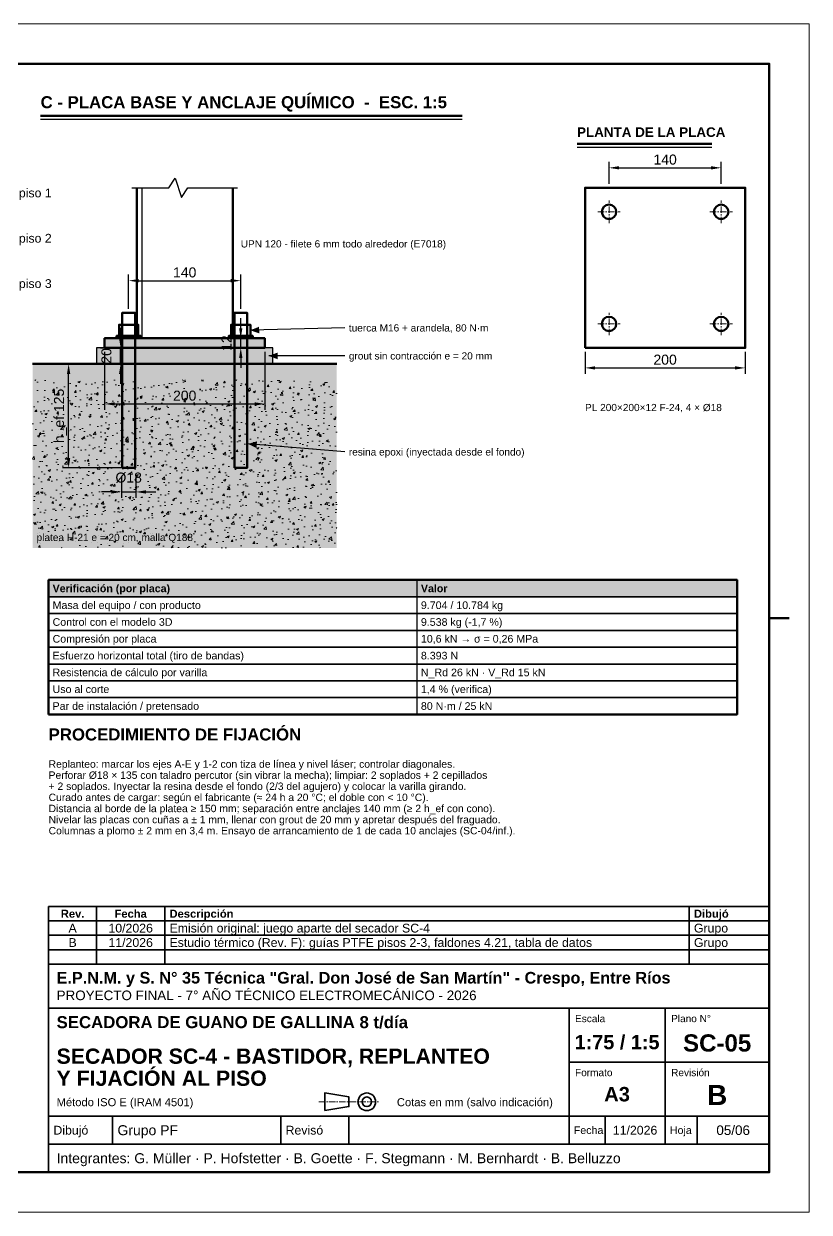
# Model space of a CAD drawing. Header units: millimetres. Extents: x 0 to 420, y 0 to 297.
# Drawn here: x 223.8 to 420, y 0 to 297 of the extents above; entities that cross this region are included whole.
import ezdxf
from ezdxf.enums import TextEntityAlignment as Align

# ---------------------------------------------------------------- set-up
doc = ezdxf.new("R2010")
doc.units = ezdxf.units.MM
doc.header["$LTSCALE"] = 0.5
doc.linetypes.add('CENTER', pattern=[5.08, 3.175, -0.635, 0.635, -0.635])
for name, color, linetype, lineweight in [('CONTORNO', 7, 'CONTINUOUS', 50), ('COTAS', 7, 'CONTINUOUS', 25), ('EJES', 1, 'CENTER', 18), ('FINO', 7, 'CONTINUOUS', 25), ('HOJA', 8, 'CONTINUOUS', 13), ('RAYADO', 8, 'CONTINUOUS', 18), ('RECUADRO', 7, 'CONTINUOUS', 70), ('RELLENO', 9, 'CONTINUOUS', 13), ('ROTULO', 7, 'CONTINUOUS', 35), ('TEXTO', 7, 'CONTINUOUS', 25)]:
    doc.layers.add(name, color=color, linetype=linetype, lineweight=lineweight)
doc.styles.add('NEGRITA', font='arialbd.ttf')
doc.styles.get("Standard").update_dxf_attribs({"font": 'arial.ttf'})
doc.dimstyles.new('IRAM', dxfattribs={"dimtxt": 2.5, "dimasz": 2.5, "dimexe": 1.5, "dimexo": 1, "dimgap": 0.8, "dimtad": 1, "dimdec": 1, "dimtxsty": 'Standard', "dimcen": 2.5, "dimazin": 3, "dimtfac": 1, "dimtmove": 0, "dimatfit": 3})

msp = doc.modelspace()

# ---------------------------------------------------------------- hatches: boundary and pattern name
at = {"layer": 'COTAS'}
for points in [[(280.4, 220.4), (282.6205, 219.6202), (282.578, 221.2916)], [(285, 214), (287.2, 213.164), (287.2, 214.836)], [(279.8, 192), (281.9237, 190.9856), (282.0614, 192.652)]]:
    msp.add_hatch(color=7, dxfattribs=at).paths.add_polyline_path(points)
at = {"layer": 'RAYADO'}
h = msp.add_hatch(dxfattribs=at)
h.set_pattern_fill('AR-CONC', scale=0.03)
h.paths.add_polyline_path([(226, 166), (302, 166), (302, 208), (226, 208)])
at = {"layer": 'RELLENO', "true_color": 0x969ba0}
msp.add_hatch(color=7, dxfattribs=at).paths.add_polyline_path([(244, 216), (284, 216), (284, 218.4), (244, 218.4)])
at = {"layer": 'RELLENO', "true_color": 0xbebeb9}
msp.add_hatch(color=7, dxfattribs=at).paths.add_polyline_path([(242, 212), (286, 212), (286, 216), (242, 216)])
at = {"layer": 'RELLENO', "true_color": 0xd7d7d2}
msp.add_hatch(color=7, dxfattribs=at).paths.add_polyline_path([(226, 166), (302, 166), (302, 212), (226, 212)])
at = {"layer": 'RELLENO', "true_color": 0xe1cd78}
for points in [[(248.2, 185), (251.8, 185), (251.8, 212), (248.2, 212)], [(276.2, 185), (279.8, 185), (279.8, 212), (276.2, 212)]]:
    msp.add_hatch(color=7, dxfattribs=at).paths.add_polyline_path(points)
at = {"layer": 'RELLENO', "true_color": 0xe2e8ee}
msp.add_hatch(color=7, dxfattribs=at).paths.add_polyline_path([(230, 153.8), (402, 153.8), (402, 158), (230, 158)])

# ---------------------------------------------------------------- linework, layer by layer
at = {"layer": 'CONTORNO'}
for p, q in [((228, 274), (333.3, 274)), ((362, 267), (395.696, 267)), ((226, 212), (302, 212))]:
    msp.add_line(p, q, dxfattribs=at)
msp.add_lwpolyline([(252, 256), (252, 218.4), (276, 218.4), (276, 256)], dxfattribs=at)
for points in [[(364, 216), (404, 216), (404, 256), (364, 256)], [(248.4, 186), (251.6, 186), (251.6, 224.8), (248.4, 224.8)], [(276.4, 186), (279.6, 186), (279.6, 224.8), (276.4, 224.8)], [(247.6, 219), (252.4, 219), (252.4, 221.8), (247.6, 221.8)], [(275.6, 219), (280.4, 219), (280.4, 221.8), (275.6, 221.8)], [(244, 216), (284, 216), (284, 218.4), (244, 218.4)], [(247, 218.4), (253, 218.4), (253, 219), (247, 219)], [(252, 218.4), (250.8, 218.4), (252, 219.6)], [(275, 218.4), (281, 218.4), (281, 219), (275, 219)], [(276, 218.4), (277.2, 218.4), (276, 219.6)], [(230, 124.4), (402, 124.4), (402, 158), (230, 158)]]:
    msp.add_lwpolyline(points, close=True, dxfattribs=at)
for centre in [(370, 250), (398, 250), (370, 222), (398, 222)]:
    msp.add_circle(centre, 1.8, dxfattribs=at)
at = {"layer": 'COTAS'}
for p, q in [((304, 221), (280.4, 220.4)), ((304, 214), (285, 214)), ((304, 190), (279.8, 192))]:
    msp.add_line(p, q, dxfattribs=at)
at = {"layer": 'EJES'}
for p, q in [((370, 247.2), (370, 252.8)), ((398, 247.2), (398, 252.8)), ((367.2, 250), (372.8, 250)), ((395.2, 250), (400.8, 250)), ((370, 219.2), (370, 224.8)), ((398, 219.2), (398, 224.8)), ((367.2, 222), (372.8, 222)), ((395.2, 222), (400.8, 222)), ((297.5, 27.6), (312.5, 27.6))]:
    msp.add_line(p, q, dxfattribs=at)
at = {"layer": 'FINO'}
for p, q in [((228, 273.2), (333.3, 273.2)), ((362, 266.2), (395.696, 266.2)), ((253.4, 218.4), (253.4, 256)), ((322, 158), (322, 124.4))]:
    msp.add_line(p, q, dxfattribs=at)
msp.add_lwpolyline([(250.8, 256), (260, 256), (261.6, 258.4), (263.2, 253.6), (264.8, 256), (277.2, 256)], dxfattribs=at)
for points in [[(242, 212), (286, 212), (286, 216), (242, 216)], [(230, 153.8), (402, 153.8), (402, 158), (230, 158)], [(230, 149.6), (402, 149.6), (402, 153.8), (230, 153.8)], [(230, 145.4), (402, 145.4), (402, 149.6), (230, 149.6)], [(230, 141.2), (402, 141.2), (402, 145.4), (230, 145.4)], [(230, 137), (402, 137), (402, 141.2), (230, 141.2)], [(230, 132.8), (402, 132.8), (402, 137), (230, 137)], [(230, 128.6), (402, 128.6), (402, 132.8), (230, 132.8)], [(230, 124.4), (402, 124.4), (402, 128.6), (230, 128.6)]]:
    msp.add_lwpolyline(points, close=True, dxfattribs=at)
at = {"layer": 'HOJA'}
msp.add_lwpolyline([(0, 0), (420, 0), (420, 297), (0, 297)], close=True, dxfattribs=at)
at = {"layer": 'RECUADRO'}
msp.add_line((415, 148.5), (410, 148.5), dxfattribs=at)
msp.add_lwpolyline([(20, 10), (410, 10), (410, 287), (20, 287)], close=True, dxfattribs=at)
at = {"layer": 'ROTULO'}
for p, q in [((242, 72.8), (242, 76.4)), ((259, 72.8), (259, 76.4)), ((390, 72.8), (390, 76.4)), ((242, 69.2), (242, 72.8)), ((259, 69.2), (259, 72.8)), ((390, 69.2), (390, 72.8)), ((242, 65.6), (242, 69.2)), ((259, 65.6), (259, 69.2)), ((390, 65.6), (390, 69.2)), ((242, 62), (242, 65.6)), ((259, 62), (259, 65.6)), ((390, 62), (390, 65.6)), ((230, 62), (410, 62)), ((230, 10), (230, 62)), ((230, 51), (410, 51)), ((360, 24), (360, 51)), ((384, 24), (384, 51)), ((360, 37.5), (410, 37.5)), ((230, 24), (410, 24)), ((246, 17), (246, 24)), ((288, 17), (288, 24)), ((305, 17), (305, 24)), ((360, 17), (360, 24)), ((369, 17), (369, 24)), ((384, 17), (384, 24)), ((392, 17), (392, 24)), ((230, 17), (410, 17))]:
    msp.add_line(p, q, dxfattribs=at)
for points in [[(230, 72.8), (410, 72.8), (410, 76.4), (230, 76.4)], [(230, 69.2), (410, 69.2), (410, 72.8), (230, 72.8)], [(230, 65.6), (410, 65.6), (410, 69.2), (230, 69.2)], [(230, 62), (410, 62), (410, 65.6), (230, 65.6)], [(299, 25.4), (305, 26.4), (305, 28.8), (299, 29.8)]]:
    msp.add_lwpolyline(points, close=True, dxfattribs=at)
for radius in [2.2, 1.2]:
    msp.add_circle((309.5, 27.6), radius, dxfattribs=at)

# ---------------------------------------------------------------- texts
at = {"layer": 'ROTULO', "style": 'NEGRITA'}
for s, height, p in [('Rev.', 2, (236, 74.6)), ('Fecha', 2, (250.5, 74.6)), ('1:75 / 1:5', 3.54839, (372, 42.5)), ('SC-05', 4.3, (397, 42.3)), ('A3', 3.6, (372, 29.5)), ('B', 5, (397, 29.3))]:
    msp.add_text(s, height=height, dxfattribs=at).set_placement(p, align=Align.MIDDLE_CENTER)
for s, height, p in [('Descripción', 2, (260.2, 74.6)), ('Dibujó', 2, (391.2, 74.6)), ('E.P.N.M. y S. N° 35 Técnica "Gral. Don José de San Martín" - Crespo, Entre Ríos', 2.9, (232, 58.6)), ('SECADORA DE GUANO DE GALLINA 8 t/día', 3, (232, 47.5)), ('SECADOR SC-4 - BASTIDOR, REPLANTEO', 3.8, (232, 39)), ('Y FIJACIÓN AL PISO', 3.8, (232, 33.49))]:
    msp.add_text(s, height=height, dxfattribs=at).set_placement(p, align=Align.MIDDLE_LEFT)
at = {"layer": 'ROTULO'}
for s, height, p in [('A', 2.2, (236, 71)), ('10/2026', 2.2, (250.5, 71)), ('B', 2.2, (236, 67.4)), ('11/2026', 2.2, (250.5, 67.4)), ('11/2026', 2.2, (376.5, 20.5)), ('05/06', 2.4, (401, 20.5))]:
    msp.add_text(s, height=height, dxfattribs=at).set_placement(p, align=Align.MIDDLE_CENTER)
for s, height, p in [('Emisión original: juego aparte del secador SC-4', 2.2, (260.2, 71)), ('Grupo', 2.2, (391.2, 71)), ('Estudio térmico (Rev. F): guías PTFE pisos 2-3, faldones 4.21, tabla de datos', 2.2, (260.2, 67.4)), ('Grupo', 2.2, (391.2, 67.4)), ('PROYECTO FINAL - 7° AÑO TÉCNICO ELECTROMECÁNICO - 2026', 2.4, (232, 54.2)), ('Método ISO E (IRAM 4501)', 2, (232, 27.5)), ('Cotas en mm (salvo indicación)', 2, (317, 27.5)), ('Dibujó', 2.2, (231.2, 20.5)), ('Grupo PF', 2.5, (247.2, 20.5)), ('Revisó', 2.2, (289.2, 20.5)), ('Fecha', 1.9, (361.2, 20.5)), ('Hoja', 1.9, (385.2, 20.5)), ('Integrantes: G. Müller · P. Hofstetter · B. Goette · F. Stegmann · M. Bernhardt · B. Belluzzo', 2.5, (232, 13.5))]:
    msp.add_text(s, height=height, dxfattribs=at).set_placement(p, align=Align.MIDDLE_LEFT)
for s, p in [('Escala', (361.5, 49.3)), ('Plano N°', (385.5, 49.3)), ('Formato', (361.5, 35.8)), ('Revisión', (385.5, 35.8))]:
    msp.add_text(s, height=1.8, dxfattribs=at).set_placement(p, align=Align.TOP_LEFT)
at = {"layer": 'TEXTO', "style": 'NEGRITA'}
for s, height, p in [('C - PLACA BASE Y ANCLAJE QUÍMICO  -  ESC. 1:5', 3, (228, 275)), ('PLANTA DE LA PLACA', 2.4, (362, 268)), ('PROCEDIMIENTO DE FIJACIÓN', 3, (230, 117))]:
    msp.add_text(s, height=height, dxfattribs=at).set_placement(p, align=Align.BOTTOM_LEFT)
at = {"layer": 'TEXTO'}
for s, height, p in [('+2,63 piso 1', 2.2, (213.9467, 252.9733)), ('+1,78 piso 2', 2.2, (213.9467, 241.64)), ('+0,93 piso 3', 2.2, (213.9467, 230.3067)), ('platea H-21 e = 20 cm, malla Q188', 1.8, (227, 167.2))]:
    msp.add_text(s, height=height, dxfattribs=at).set_placement(p, align=Align.BOTTOM_LEFT)
for s, height, p in [('UPN 120 - filete 6 mm todo alrededor (E7018)', 1.8, (278, 242)), ('tuerca M16 + arandela, 80 N·m', 1.8, (305, 221)), ('grout sin contracción e = 20 mm', 1.8, (305, 214)), ('resina epoxi (inyectada desde el fondo)', 1.8, (305, 190)), ('Masa del equipo / con producto', 1.9, (231, 151.7)), ('9.704 / 10.784 kg', 1.9, (323, 151.7)), ('Control con el modelo 3D', 1.9, (231, 147.5)), ('9.538 kg (-1,7 %)', 1.9, (323, 147.5)), ('Compresión por placa', 1.9, (231, 143.3)), ('10,6 kN → σ = 0,26 MPa', 1.9, (323, 143.3)), ('Esfuerzo horizontal total (tiro de bandas)', 1.9, (231, 139.1)), ('8.393 N', 1.9, (323, 139.1)), ('Resistencia de cálculo por varilla', 1.9, (231, 134.9)), ('N_Rd 26 kN · V_Rd 15 kN', 1.9, (323, 134.9)), ('Uso al corte', 1.9, (231, 130.7)), ('1,4 % (verifica)', 1.9, (323, 130.7)), ('Par de instalación / pretensado', 1.9, (231, 126.5)), ('80 N·m / 25 kN', 1.9, (323, 126.5))]:
    msp.add_text(s, height=height, dxfattribs=at).set_placement(p, align=Align.MIDDLE_LEFT)
for s, height, p in [('PL 200×200×12 F-24, 4 × Ø18', 1.8, (364, 202)), ('Replanteo: marcar los ejes A-E y 1-2 con tiza de línea y nivel láser; controlar diagonales.', 1.85, (230, 112.93)), ('Perforar Ø18 × 135 con taladro percutor (sin vibrar la mecha); limpiar: 2 soplados + 2 cepillados', 1.85, (230, 110.155)), ('+ 2 soplados. Inyectar la resina desde el fondo (2/3 del agujero) y colocar la varilla girando.', 1.85, (230, 107.38)), ('Curado antes de cargar: según el fabricante (≈ 24 h a 20 °C; el doble con < 10 °C).', 1.85, (230, 104.605)), ('Distancia al borde de la platea ≥ 150 mm; separación entre anclajes 140 mm (≥ 2 h_ef con cono).', 1.85, (230, 101.83)), ('Nivelar las placas con cuñas a ± 1 mm, llenar con grout de 20 mm y apretar después del fraguado.', 1.85, (230, 99.055)), ('Columnas a plomo ± 2 mm en 3,4 m. Ensayo de arrancamiento de 1 de cada 10 anclajes (SC-04/inf.).', 1.85, (230, 96.28))]:
    msp.add_text(s, height=height, dxfattribs=at).set_placement(p, align=Align.TOP_LEFT)
at = {"layer": 'TEXTO', "style": 'NEGRITA'}
for s, p in [('Verificación (por placa)', (231, 155.9)), ('Valor', (323, 155.9))]:
    msp.add_text(s, height=1.9, dxfattribs=at).set_placement(p, align=Align.MIDDLE_LEFT)

# ---------------------------------------------------------------- dimensions: what is measured, and where the dimension line sits
at = {"layer": 'COTAS'}
for base, p1, p2 in [((370, 261), (370, 256), (398, 256)), ((250, 232.8), (250, 224.8), (278, 224.8)), ((244, 202), (244, 216), (284, 216)), ((364, 211), (364, 216), (404, 216))]:
    msp.add_linear_dim(base=base, p1=p1, p2=p2, dimstyle='IRAM', override={"dimlfac": 5}, dxfattribs=at).render()
for base, p1, p2, text in [((278, 216), (284, 216), (284, 218.4), '12'), ((248, 212), (242, 212), (242, 216), '20'), ((235, 186), (250, 186), (250, 212), 'h_ef 125')]:
    msp.add_linear_dim(base=base, p1=p1, p2=p2, angle=90, text=text, dimstyle='IRAM', override={"dimlfac": 5}, dxfattribs=at).render()
msp.add_linear_dim(base=(248.2, 180), p1=(248.2, 185), p2=(251.8, 185), text='Ø18', dimstyle='IRAM', override={"dimlfac": 5}, dxfattribs=at).render()

doc.saveas('drawing.dxf')
